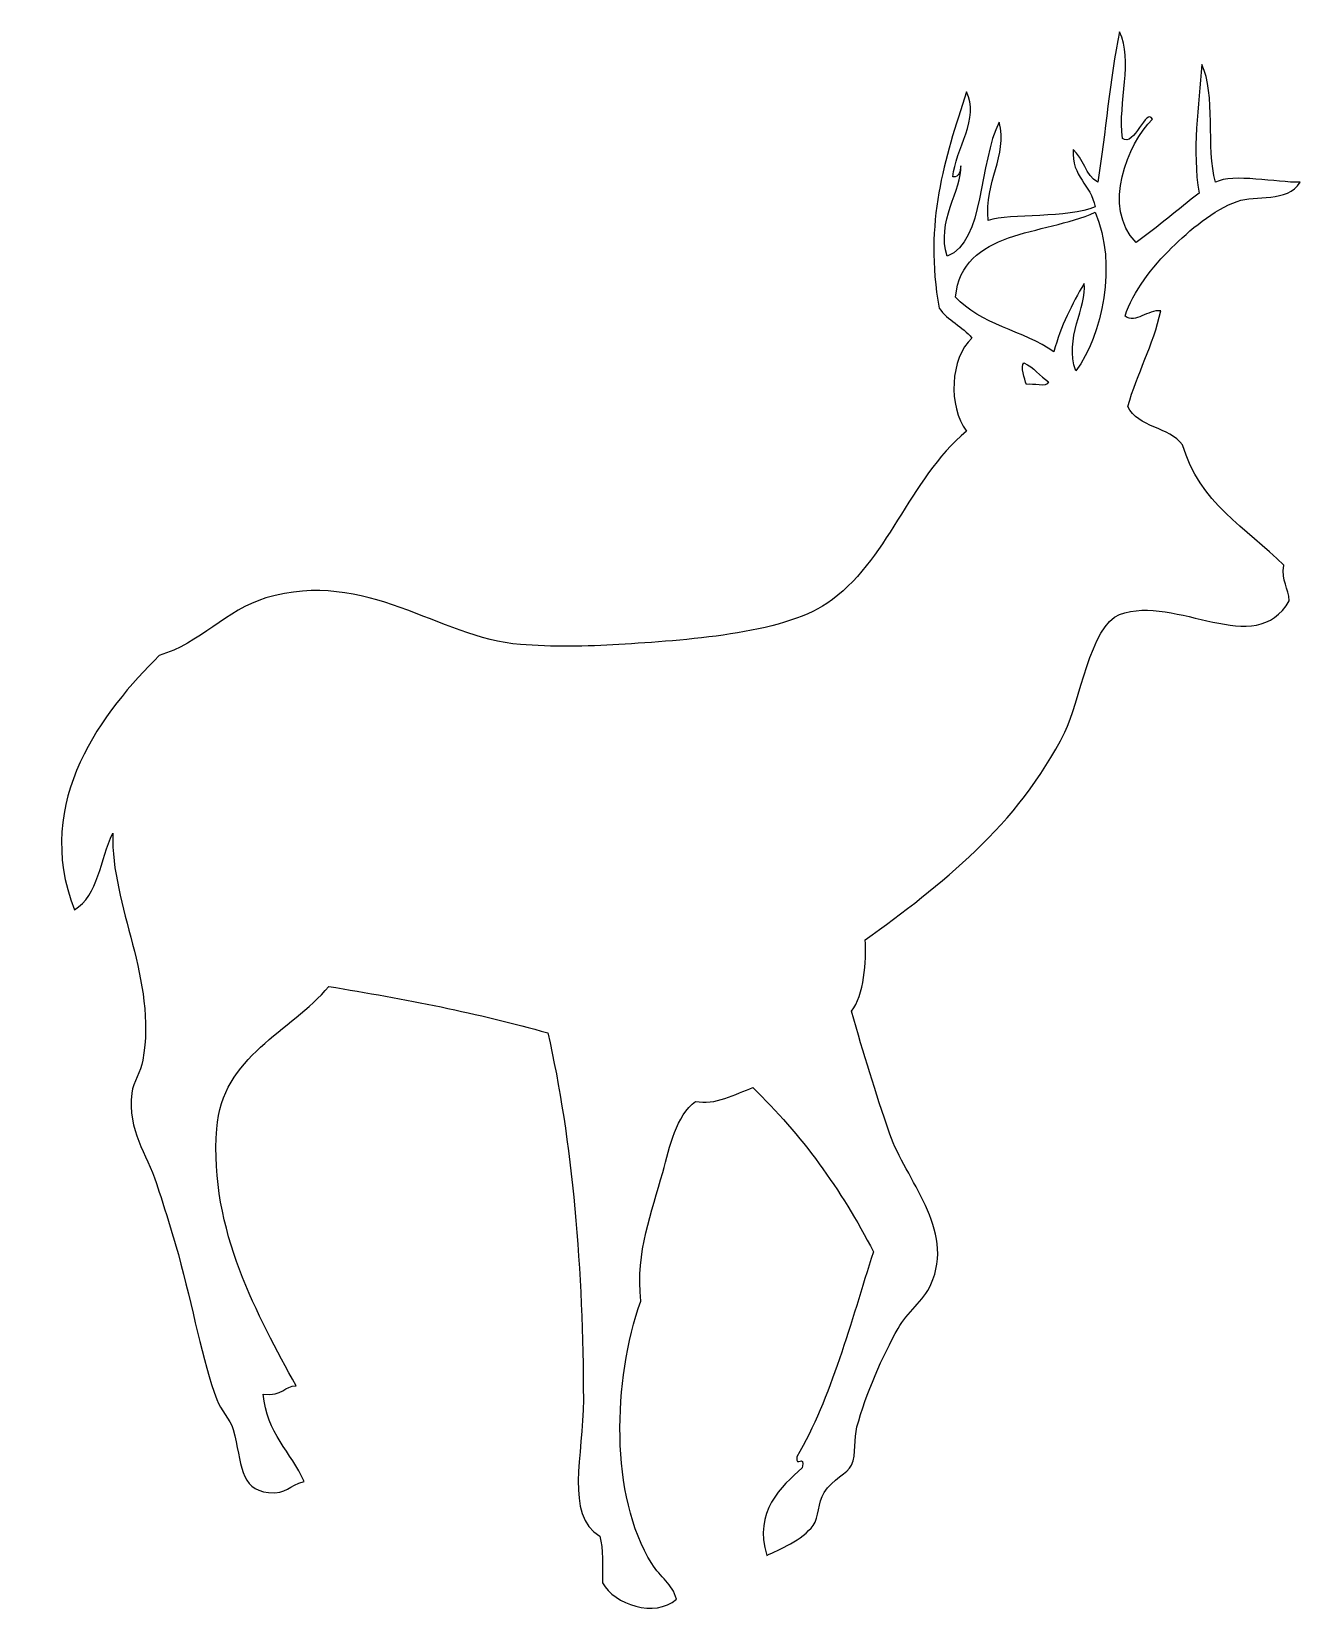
# Model space of a CAD drawing. Header units: centimetres. Extents: x -8.4 to 8.1, y -10.4 to 10.3.
import ezdxf

# ---------------------------------------------------------------- set-up
doc = ezdxf.new("R2010")
doc.units = ezdxf.units.CM
doc.header["$MEASUREMENT"] = 0
doc.layers.add('Camada 1', color=7, linetype='Continuous')

msp = doc.modelspace()

# ---------------------------------------------------------------- linework, layer by layer
at = {"layer": 'Camada 1'}
for points, knots in [([(5.70985, 10.26067), (5.8895, 9.888), (5.68702, 9.35307), (5.74549, 8.87192), (5.74549, 8.87192), (5.8985, 8.75108), (6.05653, 9.28575), (6.13715, 9.12121), (6.13715, 9.12121), (5.81505, 8.80964), (5.47508, 7.97122), (5.92355, 7.51881), (5.92355, 7.51881), (6.20784, 7.72108), (6.46984, 7.94582), (6.74254, 8.15976), (6.74254, 8.15976), (6.64914, 8.70824), (6.74217, 9.30345), (6.77815, 9.83336), (6.77815, 9.83336), (6.96503, 9.45048), (6.83276, 8.74846), (6.95619, 8.30219), (6.95619, 8.30219), (7.18505, 8.42183), (7.75722, 8.29304), (8.06008, 8.30219), (8.06008, 8.30219), (7.88543, 8.03231), (7.48231, 8.13696), (7.24106, 8.05295), (7.24106, 8.05295), (6.93729, 7.94712), (6.61461, 7.67391), (6.38646, 7.44758), (6.38646, 7.44758), (6.14095, 7.20403), (5.87687, 6.87833), (5.78107, 6.55736), (5.78107, 6.55736), (5.92273, 6.45298), (6.06989, 6.64721), (6.24399, 6.62859), (6.24399, 6.62859), (6.1458, 6.16893), (5.93755, 5.81931), (5.81674, 5.38227), (5.81674, 5.38227), (5.9462, 5.10821), (6.35625, 5.1147), (6.52889, 4.88374), (6.52889, 4.88374), (6.74077, 4.13418), (7.36217, 3.79413), (7.84641, 3.31696), (7.84641, 3.31696), (7.81368, 3.10617), (7.90737, 3.02179), (7.91758, 2.85407), (7.91758, 2.85407), (7.47739, 2.07979), (6.44086, 2.94646), (5.70987, 2.67603), (5.70987, 2.67603), (5.3317, 2.53609), (5.18335, 1.51517), (4.99769, 1.14483), (4.99769, 1.14483), (4.38648, -0.07456), (3.38146, -0.84851), (2.39824, -1.56143), (2.39824, -1.56143), (2.41726, -1.83197), (2.3843, -2.28848), (2.2202, -2.48726), (2.2202, -2.48726), (2.38268, -3.05995), (2.5254, -3.52186), (2.71873, -4.08966), (2.71873, -4.08966), (2.91846, -4.67621), (3.57857, -5.32373), (3.2529, -6.04813), (3.2529, -6.04813), (3.15699, -6.26136), (2.9418, -6.40876), (2.8256, -6.61788), (2.8256, -6.61788), (2.62854, -6.97237), (2.40412, -7.47479), (2.29146, -7.89981), (2.29146, -7.89981), (2.25204, -8.04843), (2.28429, -8.25589), (2.22026, -8.39831), (2.22026, -8.39831), (2.17184, -8.506), (1.97412, -8.57733), (1.86416, -8.75439), (1.86416, -8.75439), (1.78203, -8.88673), (1.79735, -9.07634), (1.72173, -9.18164), (1.72173, -9.18164), (1.58341, -9.37444), (1.27659, -9.49851), (1.11639, -9.57338), (1.11639, -9.57338), (0.94452, -9.00267), (1.30506, -8.67538), (1.57931, -8.43393), (1.57931, -8.43393), (1.61738, -8.24375), (1.49086, -8.43853), (1.50811, -8.29148), (1.50811, -8.29148), (1.95811, -7.51892), (2.2091, -6.54735), (2.50517, -5.6208), (2.50517, -5.6208), (2.08721, -4.80435), (1.56365, -4.09349), (0.93839, -3.48429), (0.93839, -3.48429), (0.71741, -3.56195), (0.43412, -3.72075), (0.19057, -3.66233), (0.19057, -3.66233), (-0.06081, -3.85632), (-0.14299, -4.23899), (-0.23671, -4.58816), (-0.23671, -4.58816), (-0.37506, -5.10367), (-0.58916, -5.61043), (-0.52159, -6.26178), (-0.52159, -6.26178), (-0.88891, -7.29551), (-0.92347, -8.79728), (-0.37916, -9.6802), (-0.37916, -9.6802), (-0.2669, -9.86231), (-0.11151, -9.9396), (-0.05867, -10.14314), (-0.05867, -10.14314), (-0.33622, -10.39129), (-0.86597, -10.21201), (-1.02011, -9.92949), (-1.02011, -9.92949), (-1.0191, -9.71483), (-1.00902, -9.4911), (-1.05572, -9.32412), (-1.05572, -9.32412), (-1.51448, -9.04062), (-1.27069, -8.27605), (-1.26937, -7.54371), (-1.26937, -7.54371), (-1.26641, -5.91025), (-1.41322, -4.14572), (-1.73229, -2.77208), (-1.73229, -2.77208), (-2.62682, -2.51528), (-3.59231, -2.32943), (-4.58101, -2.16671), (-4.58101, -2.16671), (-5.07488, -2.7544), (-5.97158, -3.07341), (-6.04101, -4.01837), (-6.04101, -4.01837), (-6.13872, -5.34922), (-5.49314, -6.46542), (-5.00831, -7.36561), (-5.00831, -7.36561), (-5.16037, -7.36415), (-5.17746, -7.50227), (-5.43564, -7.47242), (-5.43564, -7.47242), (-5.39188, -7.98651), (-5.07152, -8.22407), (-4.9015, -8.61193), (-4.9015, -8.61193), (-5.10581, -8.66236), (-5.12325, -8.77894), (-5.36442, -8.75433), (-5.36442, -8.75433), (-5.75135, -8.71483), (-5.70637, -8.37383), (-5.82736, -7.93531), (-5.82736, -7.93531), (-5.86681, -7.79236), (-5.98794, -7.68755), (-6.04104, -7.54365), (-6.04104, -7.54365), (-6.22347, -7.04883), (-6.35531, -6.33342), (-6.53954, -5.65638), (-6.53954, -5.65638), (-6.62201, -5.35327), (-6.7275, -5.03146), (-6.82442, -4.73055), (-6.82442, -4.73055), (-6.95081, -4.33815), (-7.20579, -4.04946), (-7.14488, -3.55546), (-7.14488, -3.55546), (-7.12646, -3.40597), (-7.03016, -3.28119), (-7.00245, -3.12816), (-7.00245, -3.12816), (-6.8129, -2.08065), (-7.41623, -1.12857), (-7.39414, -0.17266), (-7.39414, -0.17266), (-7.55683, -0.5085), (-7.57916, -0.98467), (-7.89264, -1.16972), (-7.89264, -1.16972), (-8.44758, 0.25085), (-7.50383, 1.42894), (-6.78877, 2.14191), (-6.78877, 2.14191), (-6.26193, 2.29561), (-5.91387, 2.7368), (-5.40002, 2.88968), (-5.40002, 2.88968), (-4.08922, 3.27965), (-3.15492, 2.3707), (-2.08839, 2.28434), (-2.08839, 2.28434), (-1.68577, 2.2518), (-1.21982, 2.2587), (-0.80648, 2.28434), (-0.80648, 2.28434), (0.04318, 2.3371), (1.31291, 2.41938), (1.89978, 2.81848), (1.89978, 2.81848), (2.69247, 3.35746), (2.95586, 4.42252), (3.71583, 5.06186), (3.71583, 5.06186), (3.47612, 5.38558), (3.50152, 6.01288), (3.787, 6.27254), (3.787, 6.27254), (3.66751, 6.42602), (3.47011, 6.50164), (3.35972, 6.66426), (3.35972, 6.66426), (3.16179, 7.78572), (3.43185, 8.59834), (3.7158, 9.47736), (3.7158, 9.47736), (3.89791, 9.14274), (3.57282, 8.72565), (3.53774, 8.37347), (3.53774, 8.37347), (3.63169, 8.36262), (3.6296, 8.44782), (3.64461, 8.5159), (3.64461, 8.5159), (3.66072, 8.21218), (3.3174, 7.77835), (3.46655, 7.34083), (3.46655, 7.34083), (3.95299, 7.51921), (3.87578, 8.5695), (4.14314, 9.08565), (4.14314, 9.08565), (4.25588, 8.6403), (3.94423, 8.31137), (4.00066, 7.80372), (4.00066, 7.80372), (4.29001, 7.89696), (5.04153, 7.82909), (5.38941, 7.98176), (5.38941, 7.98176), (5.33927, 8.27584), (5.08255, 8.36334), (5.10451, 8.72955), (5.10451, 8.72955), (5.23654, 8.61226), (5.26625, 8.39274), (5.425, 8.30225), (5.425, 8.30225), (5.53208, 8.94299), (5.57637, 9.64644), (5.7099, 10.26075), (5.7099, 10.26075), (5.7099, 10.26075), (5.70985, 10.26067), (5.70985, 10.26067)], [0, 0, 0, 0, 0.01351351, 0.01351351, 0.01351351, 0.01351351, 0.02702703, 0.02702703, 0.02702703, 0.02702703, 0.04054054, 0.04054054, 0.04054054, 0.04054054, 0.05405405, 0.05405405, 0.05405405, 0.05405405, 0.06756757, 0.06756757, 0.06756757, 0.06756757, 0.08108108, 0.08108108, 0.08108108, 0.08108108, 0.09459459, 0.09459459, 0.09459459, 0.09459459, 0.10810811, 0.10810811, 0.10810811, 0.10810811, 0.12162162, 0.12162162, 0.12162162, 0.12162162, 0.13513514, 0.13513514, 0.13513514, 0.13513514, 0.14864865, 0.14864865, 0.14864865, 0.14864865, 0.16216216, 0.16216216, 0.16216216, 0.16216216, 0.17567568, 0.17567568, 0.17567568, 0.17567568, 0.18918919, 0.18918919, 0.18918919, 0.18918919, 0.2027027, 0.2027027, 0.2027027, 0.2027027, 0.21621622, 0.21621622, 0.21621622, 0.21621622, 0.22972973, 0.22972973, 0.22972973, 0.22972973, 0.24324324, 0.24324324, 0.24324324, 0.24324324, 0.25675676, 0.25675676, 0.25675676, 0.25675676, 0.27027027, 0.27027027, 0.27027027, 0.27027027, 0.28378378, 0.28378378, 0.28378378, 0.28378378, 0.2972973, 0.2972973, 0.2972973, 0.2972973, 0.31081081, 0.31081081, 0.31081081, 0.31081081, 0.32432432, 0.32432432, 0.32432432, 0.32432432, 0.33783784, 0.33783784, 0.33783784, 0.33783784, 0.35135135, 0.35135135, 0.35135135, 0.35135135, 0.36486486, 0.36486486, 0.36486486, 0.36486486, 0.37837838, 0.37837838, 0.37837838, 0.37837838, 0.39189189, 0.39189189, 0.39189189, 0.39189189, 0.40540541, 0.40540541, 0.40540541, 0.40540541, 0.41891892, 0.41891892, 0.41891892, 0.41891892, 0.43243243, 0.43243243, 0.43243243, 0.43243243, 0.44594595, 0.44594595, 0.44594595, 0.44594595, 0.45945946, 0.45945946, 0.45945946, 0.45945946, 0.47297297, 0.47297297, 0.47297297, 0.47297297, 0.48648649, 0.48648649, 0.48648649, 0.48648649, 0.5, 0.5, 0.5, 0.5, 0.51351351, 0.51351351, 0.51351351, 0.51351351, 0.52702703, 0.52702703, 0.52702703, 0.52702703, 0.54054054, 0.54054054, 0.54054054, 0.54054054, 0.55405405, 0.55405405, 0.55405405, 0.55405405, 0.56756757, 0.56756757, 0.56756757, 0.56756757, 0.58108108, 0.58108108, 0.58108108, 0.58108108, 0.59459459, 0.59459459, 0.59459459, 0.59459459, 0.60810811, 0.60810811, 0.60810811, 0.60810811, 0.62162162, 0.62162162, 0.62162162, 0.62162162, 0.63513514, 0.63513514, 0.63513514, 0.63513514, 0.64864865, 0.64864865, 0.64864865, 0.64864865, 0.66216216, 0.66216216, 0.66216216, 0.66216216, 0.67567568, 0.67567568, 0.67567568, 0.67567568, 0.68918919, 0.68918919, 0.68918919, 0.68918919, 0.7027027, 0.7027027, 0.7027027, 0.7027027, 0.71621622, 0.71621622, 0.71621622, 0.71621622, 0.72972973, 0.72972973, 0.72972973, 0.72972973, 0.74324324, 0.74324324, 0.74324324, 0.74324324, 0.75675676, 0.75675676, 0.75675676, 0.75675676, 0.77027027, 0.77027027, 0.77027027, 0.77027027, 0.78378378, 0.78378378, 0.78378378, 0.78378378, 0.7972973, 0.7972973, 0.7972973, 0.7972973, 0.81081081, 0.81081081, 0.81081081, 0.81081081, 0.82432432, 0.82432432, 0.82432432, 0.82432432, 0.83783784, 0.83783784, 0.83783784, 0.83783784, 0.85135135, 0.85135135, 0.85135135, 0.85135135, 0.86486486, 0.86486486, 0.86486486, 0.86486486, 0.87837838, 0.87837838, 0.87837838, 0.87837838, 0.89189189, 0.89189189, 0.89189189, 0.89189189, 0.90540541, 0.90540541, 0.90540541, 0.90540541, 0.91891892, 0.91891892, 0.91891892, 0.91891892, 0.93243243, 0.93243243, 0.93243243, 0.93243243, 0.94594595, 0.94594595, 0.94594595, 0.94594595, 0.95945946, 0.95945946, 0.95945946, 0.95945946, 0.97297297, 0.97297297, 0.97297297, 0.97297297, 1, 1, 1, 1]), ([(3.57332, 6.80662), (3.88762, 6.45623), (4.46364, 6.36754), (4.8552, 6.09444), (4.8552, 6.09444), (4.94045, 6.43657), (5.09264, 6.71158), (5.24694, 6.98466), (5.24694, 6.98466), (5.29126, 6.68063), (4.98019, 6.26216), (5.1401, 5.84518), (5.1401, 5.84518), (5.4825, 6.31214), (5.68612, 7.2308), (5.38934, 7.91052), (5.38934, 7.91052), (4.72097, 7.60558), (3.66224, 7.69096), (3.57332, 6.80662), (3.57332, 6.80662), (3.57332, 6.80662), (3.57332, 6.80662), (3.57332, 6.80662)], [0, 0, 0, 0, 0.14285714, 0.14285714, 0.14285714, 0.14285714, 0.28571429, 0.28571429, 0.28571429, 0.28571429, 0.42857143, 0.42857143, 0.42857143, 0.42857143, 0.57142857, 0.57142857, 0.57142857, 0.57142857, 0.71428571, 0.71428571, 0.71428571, 0.71428571, 1, 1, 1, 1]), ([(4.49915, 5.66714), (4.58427, 5.68884), (4.75749, 5.62243), (4.78403, 5.70273), (4.78403, 5.70273), (4.67187, 5.78052), (4.5917, 5.89029), (4.46357, 5.95202), (4.46357, 5.95202), (4.42004, 5.90426), (4.46668, 5.7459), (4.49915, 5.66714)], [0, 0, 0, 0, 0.25, 0.25, 0.25, 0.25, 0.5, 0.5, 0.5, 0.5, 1, 1, 1, 1])]:
    msp.add_open_spline(points, degree=3, knots=knots, dxfattribs=at)

doc.saveas('drawing.dxf')
